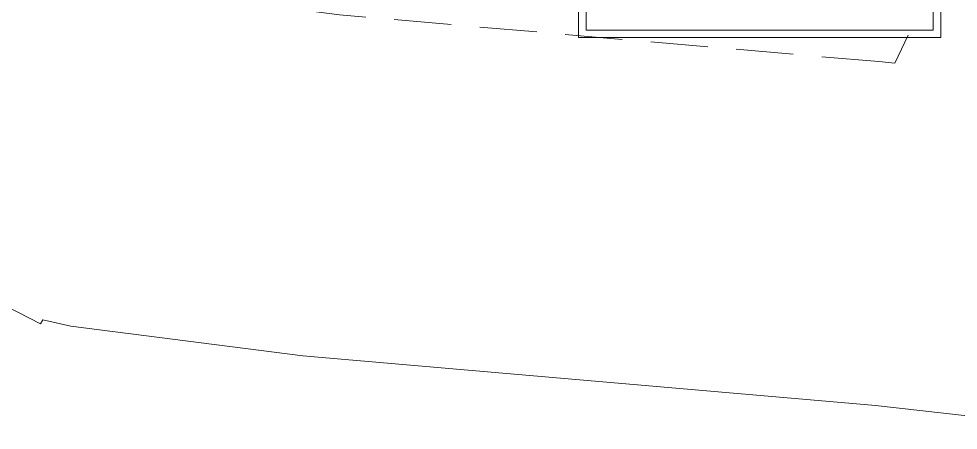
# Model space of a CAD drawing. Header units: inches. Extents: x 27644242 to 29761523, y -859349 to 216979.
# Drawn here: x 29221717 to 29234032, y -254794 to -249395 of the extents above; entities that cross this region are included whole.
import ezdxf

# ---------------------------------------------------------------- set-up
doc = ezdxf.new("R2010")
doc.units = ezdxf.units.IN
doc.header["$MEASUREMENT"] = 0
for name, pattern in [('01-Xref Col Podium Lvl-1$0$HIDDEN', [0.375, 0.25, -0.125]), ('DASHED2', [0.375, 0.25, -0.125]), ('HIDDEN', [0.375, 0.25, -0.125])]:
    doc.linetypes.add(name, pattern=pattern)
for name, color, linetype, lineweight in [('AHC-A-DUCT', 14, 'HIDDEN', 5), ('ELEVATION', 40, 'Continuous', 13), ('RVA Site Boundary', 17, 'Continuous', 15)]:
    doc.layers.add(name, color=color, linetype=linetype, lineweight=lineweight)

# ---------------------------------------------------------------- blocks, each defined once
blk = doc.blocks.new('SALE 5')
at = {"layer": 'ELEVATION', "ltscale": 500, "elevation": 0}
for points in [[(2887, -2349), (2887, -3549), (7637, -3549), (7637, -2349)], [(2987, -2349), (2987, -3449), (7537, -3449), (7537, -2349)]]:
    blk.add_lwpolyline(points, dxfattribs=at)

msp = doc.modelspace()

# ---------------------------------------------------------------- linework, layer by layer
at = {"layer": 'RVA Site Boundary', "ltscale": 500}
msp.add_lwpolyline([(29235650, -230828.6), (29236936.3, -235631.2), (29237628.5, -238145.8), (29236288.6, -240616.4), (29238159.8, -242375.8), (29238390, -249536.3), (29235896.3, -254794.3), (29235702.8, -254778.4), (29232949.1, -254470.4), (29232600.4, -254440.1), (29225439.6, -253818.2), (29222398.6, -253429.5), (29222032.4, -253345.6), (29222002.6, -253397.7), (29221552.1, -253164.4), (29220755.1, -252537.6), (29219891.9, -251934.2), (29219779.1, -251347.4), (29219641.8, -251322), (29219282.4, -251255.6), (29211264.3, -249309.2), (29206650.9, -250788.7)], dxfattribs=at)

# ---------------------------------------------------------------- next in the draw order: block references
at = {"layer": 'AHC-A-DUCT', "linetype": 'DASHED2', "ltscale": 1000}
msp.add_blockref('SALE 5', (29226167.6, -246093.3, 0), dxfattribs=at)

# ---------------------------------------------------------------- next in the draw order: linework, layer by layer
at = {"layer": 'RVA Site Boundary', "color": 252, "linetype": '01-Xref Col Podium Lvl-1$0$HIDDEN', "ltscale": 3000}
msp.add_lwpolyline([(29231312, -232025.5), (29232593.5, -236810.5), (29232809, -237593.2), (29230679.7, -241519.2), (29233721.9, -244379.8), (29233857.3, -248592.2), (29233201.3, -249975.4), (29232989.8, -249957), (29225919.7, -249343), (29223927.3, -249088.3), (29223618.3, -247480.6), (29220459.5, -246897), (29220222.7, -246853.2), (29211095.5, -244637.6), (29205394.3, -246466), (29204079.9, -246809.2), (29198121.3, -246642.6), (29192206.9, -246837.4), (29191488.7, -246902.8), (29184187.3, -247319.7)], dxfattribs=at)

doc.saveas('drawing.dxf')
